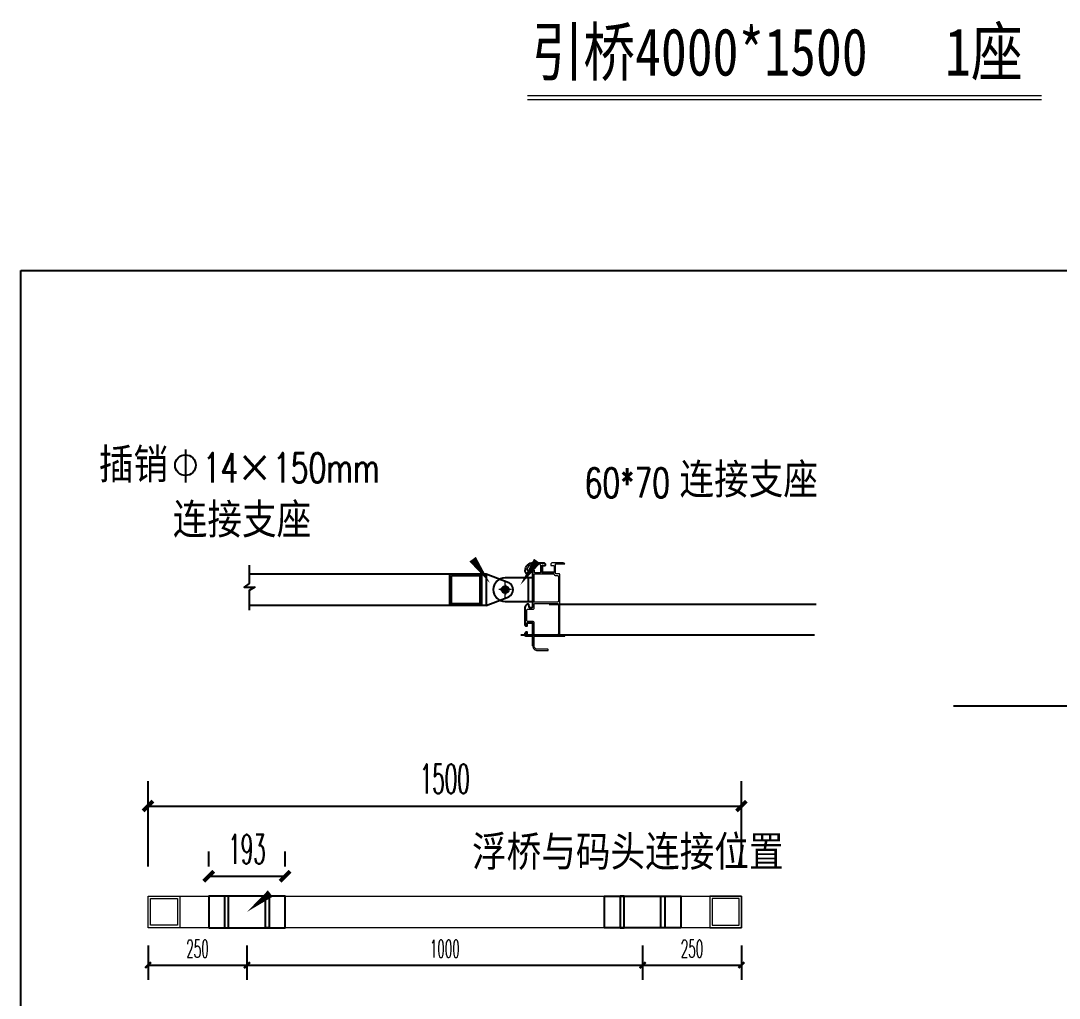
# Model space of a CAD drawing. Header units: millimetres. Extents: x 482615 to 507043, y 486319 to 505296.
# Drawn here: x 502672 to 505297, y 498008 to 500480 of the extents above; entities that cross this region are included whole.
import ezdxf

# ---------------------------------------------------------------- set-up
doc = ezdxf.new("R2010")
doc.units = ezdxf.units.MM
doc.header["$LTSCALE"] = 1000
doc.linetypes.add('CENTER2', pattern=[28.575, 19.05, -3.175, 3.175, -3.175])
doc.layers.add('0 [HR] Dim', color=6, linetype='Continuous', lineweight=13)
for name, color, linetype in [('DIM_SYMB', 3, 'Continuous'), ('PUB_DIM', 3, 'Continuous'), ('PUB_TEXT', 7, 'Continuous'), ('W-ALUMINUM_FRAME铝架', 30, 'Continuous'), ('W-STEEL_KEEL钢龙骨', 5, 'Continuous'), ('铝横梁', 220, 'Continuous')]:
    doc.layers.add(name, color=color, linetype=linetype)
doc.styles.add('-宋体', font='', dxfattribs={"width": 0.8})
doc.styles.add('_TCH_DIM', font='SIMPLEX.shx', dxfattribs={"bigfont": 'hztxt.shx'})
doc.styles.add('_TCH_DIM_T3', font='SIMPLEX.shx', dxfattribs={"width": 0.494118, "bigfont": 'GBCBIG.shx'})
doc.styles.get('-宋体').set_extended_font_data('SimSun')
doc.dimstyles.new('_TCH_ARCH&&15', dxfattribs={"dimtxt": 44.625, "dimasz": 15, "dimexe": 37.5, "dimexo": 45, "dimgap": 18.9375, "dimtad": 1, "dimdec": 0, "dimzin": 0, "dimdsep": 46, "dimtxsty": '_TCH_DIM_T3', "dimblk": 'ARCHTICK', "dimcen": 0.09, "dimclrt": 7, "dimazin": 2, "dimtfac": 1, "dimtdec": 0, "dimtix": 1, "dimtmove": 2, "dimatfit": 3, "dimfxl": 0, "dimtolj": 1, "dimtzin": 0, "dimarcsym": 0})
doc.dimstyles.new('_TCH_ARCH&&25', dxfattribs={"dimtxt": 74.375, "dimasz": 25, "dimexe": 62.5, "dimexo": 75, "dimgap": 31.5625, "dimtad": 1, "dimdec": 0, "dimzin": 0, "dimdsep": 46, "dimtxsty": '_TCH_DIM_T3', "dimblk": 'ARCHTICK', "dimcen": 0.09, "dimclrt": 7, "dimazin": 2, "dimtfac": 1, "dimtdec": 0, "dimtix": 1, "dimtmove": 2, "dimatfit": 3, "dimfxl": 0, "dimtolj": 1, "dimtzin": 0, "dimarcsym": 0})

# ---------------------------------------------------------------- blocks, each defined once
blk = doc.blocks.new('连接')
at = {"layer": 'W-STEEL_KEEL钢龙骨'}
blk.add_lwpolyline([(503898.8, 498604.5), (503898.8, 498534.5), (503958.8, 498534.5), (503958.8, 498604.5)], dxfattribs=at)
blk.add_circle((503928.8, 498604.5), 5, dxfattribs=at)
blk.add_arc((503928.8, 498604.5), 30, 0, 180, dxfattribs=at)
blk = doc.blocks.new('滚轮支架 -left')
for p, q in [((-50, 10), (-22.4, 81)), ((50, 10), (22.4, 81))]:
    blk.add_line(p, q)
at = {"color": 3, "linetype": 'CENTER2'}
for p, q in [((-15, 70), (15, 70)), ((0, 85), (0, 55))]:
    blk.add_line(p, q, dxfattribs=at)
blk.add_lwpolyline([(-50, 10), (50, 10), (50, -5), (-50, -5)], close=True)
blk.add_circle((0, 70), 11)
blk.add_arc((0, 70), 25, 26.1956, 153.8044)
blk = doc.blocks.new('asasd')
at = {"layer": '0 [HR] Dim', "color": 3, "linetype": 'CENTER2'}
for p, q in [((502165.4, 500785.1), (502165.4, 500841.1)), ((502165.4, 500785.1), (502165.4, 500841.1)), ((502185.4, 500813.1), (502145.4, 500813.1)), ((502185.4, 500813.1), (502145.4, 500813.1))]:
    blk.add_line(p, q, dxfattribs=at)
at = {"rotation": 270}
blk.add_blockref('滚轮支架 -left', (502095.4, 500813.1), dxfattribs=at)
blk.add_blockref('滚轮支架 -left', (502095.4, 500813.1), dxfattribs=at)
blk = doc.blocks.new('_ArchTick')
at = {"color": 0, "linetype": 'ByBlock', "const_width": 0.4}
blk.add_lwpolyline([(-0.5, -0.5), (0.5, 0.5)], dxfattribs=at)
blk = doc.blocks.new('*D119')
at = {"layer": 'Defpoints', "color": 0, "transparency": 16777216}
for p in [(502993.7, 498186.7), (503243.7, 498186.7), (503243.7, 498092.1)]:
    blk.add_point(p, dxfattribs=at)
at = {"layer": 'PUB_DIM', "color": 0, "lineweight": -2, "transparency": 16777216}
for p, q in [((502993.7, 498141.7), (502993.7, 498054.6)), ((503243.7, 498141.7), (503243.7, 498054.6)), ((502993.7, 498092.1), (503243.7, 498092.1))]:
    blk.add_line(p, q, dxfattribs=at)
at = {"layer": 'PUB_DIM', "color": 0, "lineweight": -2, "transparency": 16777216, "xscale": 15, "yscale": 15, "zscale": 15, "rotation": 180}
blk.add_blockref('_ArchTick', (502993.7, 498092.1), dxfattribs=at)
at = {"layer": 'PUB_DIM', "color": 0, "lineweight": -2, "transparency": 16777216, "xscale": 15, "yscale": 15, "zscale": 15}
blk.add_blockref('_ArchTick', (503243.7, 498092.1), dxfattribs=at)
at = {"layer": 'PUB_DIM', "color": 7, "transparency": 16777216, "insert": (503118.7, 498133.4), "char_height": 44.62, "attachment_point": 5, "style": '_TCH_DIM_T3'}
blk.add_mtext('\\A1;250', dxfattribs=at)
blk = doc.blocks.new('*D120')
at = {"layer": 'Defpoints', "color": 0, "transparency": 16777216}
for p in [(503243.7, 498186.7), (504243.7, 498186.7), (504243.7, 498092.1)]:
    blk.add_point(p, dxfattribs=at)
at = {"layer": 'PUB_DIM', "color": 0, "lineweight": -2, "transparency": 16777216}
for p, q in [((503243.7, 498141.7), (503243.7, 498054.6)), ((504243.7, 498141.7), (504243.7, 498054.6)), ((503243.7, 498092.1), (504243.7, 498092.1))]:
    blk.add_line(p, q, dxfattribs=at)
at = {"layer": 'PUB_DIM', "color": 0, "lineweight": -2, "transparency": 16777216, "xscale": 15, "yscale": 15, "zscale": 15, "rotation": 180}
blk.add_blockref('_ArchTick', (503243.7, 498092.1), dxfattribs=at)
at = {"layer": 'PUB_DIM', "color": 0, "lineweight": -2, "transparency": 16777216, "xscale": 15, "yscale": 15, "zscale": 15}
blk.add_blockref('_ArchTick', (504243.7, 498092.1), dxfattribs=at)
at = {"layer": 'PUB_DIM', "color": 7, "transparency": 16777216, "insert": (503743.7, 498133.4), "char_height": 44.62, "attachment_point": 5, "style": '_TCH_DIM_T3'}
blk.add_mtext('\\A1;1000', dxfattribs=at)
blk = doc.blocks.new('*D121')
at = {"layer": 'Defpoints', "color": 0, "transparency": 16777216}
for p in [(504243.7, 498186.7), (504493.7, 498186.7), (504493.7, 498092.1)]:
    blk.add_point(p, dxfattribs=at)
at = {"layer": 'PUB_DIM', "color": 0, "lineweight": -2, "transparency": 16777216}
for p, q in [((504243.7, 498141.7), (504243.7, 498054.6)), ((504493.7, 498141.7), (504493.7, 498054.6)), ((504243.7, 498092.1), (504493.7, 498092.1))]:
    blk.add_line(p, q, dxfattribs=at)
at = {"layer": 'PUB_DIM', "color": 0, "lineweight": -2, "transparency": 16777216, "xscale": 15, "yscale": 15, "zscale": 15, "rotation": 180}
blk.add_blockref('_ArchTick', (504243.7, 498092.1), dxfattribs=at)
at = {"layer": 'PUB_DIM', "color": 0, "lineweight": -2, "transparency": 16777216, "xscale": 15, "yscale": 15, "zscale": 15}
blk.add_blockref('_ArchTick', (504493.7, 498092.1), dxfattribs=at)
at = {"layer": 'PUB_DIM', "color": 7, "transparency": 16777216, "insert": (504368.7, 498133.4), "char_height": 44.62, "attachment_point": 5, "style": '_TCH_DIM_T3'}
blk.add_mtext('\\A1;250', dxfattribs=at)
blk = doc.blocks.new('*D133')
at = {"layer": 'Defpoints', "color": 0, "transparency": 16777216}
for p in [(504493.7, 498494.3), (502993.7, 498266.7), (504493.7, 498266.7)]:
    blk.add_point(p, dxfattribs=at)
at = {"layer": 'PUB_DIM', "color": 0, "lineweight": -2, "transparency": 16777216}
for p, q in [((502993.7, 498341.7), (502993.7, 498556.8)), ((504493.7, 498341.7), (504493.7, 498556.8)), ((502993.7, 498494.3), (504493.7, 498494.3))]:
    blk.add_line(p, q, dxfattribs=at)
at = {"layer": 'PUB_DIM', "color": 0, "lineweight": -2, "transparency": 16777216, "xscale": 25, "yscale": 25, "zscale": 25, "rotation": 180}
blk.add_blockref('_ArchTick', (502993.7, 498494.3), dxfattribs=at)
at = {"layer": 'PUB_DIM', "color": 0, "lineweight": -2, "transparency": 16777216, "xscale": 25, "yscale": 25, "zscale": 25}
blk.add_blockref('_ArchTick', (504493.7, 498494.3), dxfattribs=at)
at = {"layer": 'PUB_DIM', "color": 7, "transparency": 16777216, "insert": (503743.7, 498563.1), "char_height": 74.38, "attachment_point": 5, "style": '_TCH_DIM_T3'}
blk.add_mtext('\\A1;1500', dxfattribs=at)
blk = doc.blocks.new('*D134')
at = {"layer": 'Defpoints', "color": 0, "transparency": 16777216}
for p in [(503340.2, 498316.7), (503147.2, 498266.7), (503340.2, 498266.7)]:
    blk.add_point(p, dxfattribs=at)
at = {"layer": 'PUB_DIM', "color": 0, "lineweight": -2, "transparency": 16777216}
for p, q in [((503147.2, 498341.7), (503147.2, 498379.2)), ((503340.2, 498341.7), (503340.2, 498379.2)), ((503147.2, 498316.7), (503340.2, 498316.7))]:
    blk.add_line(p, q, dxfattribs=at)
at = {"layer": 'PUB_DIM', "color": 0, "lineweight": -2, "transparency": 16777216, "xscale": 25, "yscale": 25, "zscale": 25, "rotation": 180}
blk.add_blockref('_ArchTick', (503147.2, 498316.7), dxfattribs=at)
at = {"layer": 'PUB_DIM', "color": 0, "lineweight": -2, "transparency": 16777216, "xscale": 25, "yscale": 25, "zscale": 25}
blk.add_blockref('_ArchTick', (503340.2, 498316.7), dxfattribs=at)
at = {"layer": 'PUB_DIM', "color": 7, "transparency": 16777216, "insert": (503243.7, 498385.5), "char_height": 74.38, "attachment_point": 5, "style": '_TCH_DIM_T3'}
blk.add_mtext('\\A1;193', dxfattribs=at)

msp = doc.modelspace()

# ---------------------------------------------------------------- linework, layer by layer
at = {"lineweight": 5}
for p, q in [((503952.7, 500291), (505251.9, 500291)), ((503952.7, 500281), (505251.9, 500281))]:
    msp.add_line(p, q, dxfattribs=at)
at = {"color": 3}
for p, q in [((503248.9, 499081.4), (503836.3, 499081.4)), ((503836.3, 499001.4), (503836.3, 499081.4)), ((503836.3, 499081.4), (503836.3, 499001.4)), ((503836.3, 499001.4), (503836.3, 499052.4)), ((503836.3, 499001.4), (503248.9, 499001.4))]:
    msp.add_line(p, q, dxfattribs=at)
at = {"color": 3, "lineweight": 5}
for p, q in [((503756.3, 499001.4), (503756.3, 499081.4)), ((503836.3, 499021.4), (503836.3, 499081.4)), ((503836.3, 499001.4), (503836.3, 499081.4))]:
    msp.add_line(p, q, dxfattribs=at)
at = {"color": 1, "lineweight": -3}
for p, q in [((504007.8, 499004.4), (504682.2, 499004.4)), ((504678.5, 498926.4), (503936.2, 498926.4))]:
    msp.add_line(p, q, dxfattribs=at)
at = {"color": 3}
for points in [[(503756.3, 499081.4), (503836.3, 499081.4), (503836.3, 499001.4), (503756.3, 499001.4)], [(503760.3, 499077.4), (503832.3, 499077.4), (503832.3, 499005.4), (503760.3, 499005.4)]]:
    msp.add_lwpolyline(points, close=True, dxfattribs=at)
at = {"color": 3, "lineweight": 5}
for points in [[(503836.3, 499081.4), (503756.3, 499081.4), (503756.3, 499001.4), (503836.3, 499001.4)], [(503832.3, 499077.4), (503760.3, 499077.4), (503760.3, 499005.4), (503832.3, 499005.4)], [(502993.7, 498266.7), (503073.7, 498266.7), (503073.7, 498186.7), (502993.7, 498186.7)], [(502999.7, 498260.7), (503067.7, 498260.7), (503067.7, 498192.7), (502999.7, 498192.7)], [(504493.7, 498266.7), (504413.7, 498266.7), (504413.7, 498186.7), (504493.7, 498186.7)], [(504487.7, 498260.7), (504419.7, 498260.7), (504419.7, 498192.7), (504487.7, 498192.7)]]:
    msp.add_lwpolyline(points, close=True, dxfattribs=at)
msp.add_lwpolyline([(502993.7, 498266.7), (504493.7, 498266.7), (504493.7, 498186.7), (502993.7, 498186.7)], dxfattribs=at)
for points in [[(503147.2, 498186.7), (503340.2, 498186.7), (503340.2, 498266.7), (503147.2, 498266.7)], [(503187.2, 498186.7), (503197.2, 498186.7), (503197.2, 498266.7), (503187.2, 498266.7)], [(503300.2, 498186.7), (503290.2, 498186.7), (503290.2, 498266.7), (503300.2, 498266.7)], [(504340.2, 498186.7), (504147.2, 498186.7), (504147.2, 498266.7), (504340.2, 498266.7)], [(504187.2, 498186.7), (504197.2, 498186.7), (504197.2, 498266.7), (504187.2, 498266.7)], [(504300.2, 498186.7), (504290.2, 498186.7), (504290.2, 498266.7), (504300.2, 498266.7)]]:
    msp.add_lwpolyline(points, close=True)
at = {"layer": 'DIM_SYMB'}
for points in [[(502752.2, 499281.4, 0, 0, 0), (503696.5, 499281.4, 0, 0, 0), (503858, 499057.7, 0, 20, 0), (503814.1, 499118.5, 0, 0, 0)], [(504698.9, 499247.9, 0, 0, 0), (504071.3, 499247.9, 0, 0, 0), (503934.2, 499052.6, 0, 20, 0), (503977.3, 499114, 0, 0, 0)], [(503786.4, 498376.7, 0, 0, 0), (503434.7, 498376.7, 0, 0, 0), (503243.7, 498226.7, 0, 20, 0), (503302.7, 498273.1, 0, 0, 0)]]:
    msp.add_lwpolyline(points, format="xyseb", dxfattribs=at)
at = {"layer": 'PUB_TEXT', "color": 7}
msp.add_line((503088.1, 499395.6), (503088.1, 499312.5), dxfattribs=at)
msp.add_circle((503088.1, 499356.2), 26.2, dxfattribs=at)
at = {"layer": 'W-ALUMINUM_FRAME铝架', "linetype": 'ByBlock', "ltscale": 0.5}
for p, q in [((503989.8, 499101.6), (503989.8, 499085.6)), ((504018.8, 499084.6), (503990.8, 499084.6))]:
    msp.add_line(p, q, dxfattribs=at)
for points in [[(503966.3, 498899.6), (503966.3, 498921.6, 0.414214), (503964.3, 498923.6), (503949.3, 498923.6, -0.414214), (503947.3, 498925.6), (503947.3, 498929.6, -0.2424), (503949.8, 498935.1), (503951.1, 498935.1, -0.414214), (503951.3, 498934.9), (503951.3, 498928.1, 0.414214), (503952.3, 498927.1), (503965.3, 498927.1, 0.414214), (503966.3, 498928.1), (503966.3, 498956.1, 0.414214), (503965.3, 498957.1), (503952.3, 498957.1, 0.414214), (503951.3, 498956.1), (503951.3, 498949.3, -0.414214), (503951.1, 498949.1), (503949.8, 498949.1, -0.414214), (503947.3, 498951.6), (503947.3, 498962), (503947.3, 498976.3, -0.198912), (503947.3, 498976.4), (503947.6, 498976.7, 0.414214), (503947.6, 498977), (503947.3, 498977.3, -0.198912), (503947.3, 498977.4), (503947.3, 498996.2, -0.313684), (503953.9, 499005.6, -0.403535), (503955, 499004.8), (503956.4, 498997.4, 0.362489), (503957.4, 498996.6), (503964.3, 498996.6, 0.414214), (503966.3, 498998.6), (503966.3, 499041.5, -0.198912), (503966.3, 499041.7), (503966.6, 499042, 0.414214), (503966.6, 499042.2), (503966.3, 499042.5, -0.198912), (503966.3, 499042.7), (503966.3, 499085.6, 0.414214), (503964.3, 499087.6), (503957.4, 499087.6, 0.362489), (503956.4, 499086.8), (503955, 499079.4, -0.362489), (503954.1, 499078.6, -0.326255), (503947.3, 499088), (503947.3, 499089.6, -0.414214), (503967.3, 499109.6), (503972, 499109.6)], [(503969.6, 499109.6), (503972, 499109.6, -0.198912), (503972.1, 499109.5), (503972.4, 499109.1, 0.414214), (503972.7, 499109.1), (503973, 499109.5, -0.198912), (503973.1, 499109.6), (503974, 499109.6, -0.198912), (503974.1, 499109.5), (503974.4, 499109.1, 0.414214), (503974.7, 499109.1), (503975, 499109.5, -0.198912), (503975.1, 499109.6), (503976, 499109.6, -0.198912), (503976.1, 499109.5), (503976.4, 499109.1, 0.414214), (503976.7, 499109.1), (503977, 499109.5, -0.198912), (503977.1, 499109.6), (503978, 499109.6, -0.198912), (503978.1, 499109.5), (503978.4, 499109.1, 0.414214), (503978.7, 499109.1), (503979, 499109.5, -0.198912), (503979.1, 499109.6), (503980, 499109.6, -0.198912), (503980.1, 499109.5), (503980.4, 499109.1, 0.414214), (503980.7, 499109.1), (503981, 499109.5, -0.198912), (503981.1, 499109.6), (503982, 499109.6, -0.198912), (503982.1, 499109.5), (503982.4, 499109.1, 0.414214), (503982.7, 499109.1), (503983, 499109.5, -0.198912), (503983.1, 499109.6), (503984, 499109.6, -0.198912), (503984.1, 499109.5), (503984.4, 499109.1, 0.414214), (503984.7, 499109.1), (503985, 499109.5, -0.198912), (503985.1, 499109.6), (503986, 499109.6, -0.198912), (503986.1, 499109.5), (503986.4, 499109.1, 0.414214), (503986.7, 499109.1), (503987, 499109.5, -0.198912), (503987.1, 499109.6), (503989, 499109.6), (503992.3, 499109.6, -0.2424), (503997.8, 499107.1), (503997.8, 499102.8)], [(503990.8, 499102.6), (503997.6, 499102.6, 0.415615), (503997.8, 499102.8)]]:
    msp.add_lwpolyline(points, format="xyb", dxfattribs=at)
at = {"layer": 'W-ALUMINUM_FRAME铝架', "linetype": 'ByBlock', "lineweight": 20, "ltscale": 0.5}
for points in [[(503986.3, 499102.6, 0.414214), (503983.3, 499105.6), (503967.3, 499105.6), (503967.3, 499105.6, 0.397093), (503951.3, 499090.6), (503951.3, 499090.6), (503969.8, 499090.6), (503969.8, 499086.6, 0.413909), (503971.8, 499084.6), (503984.3, 499084.6, 0.414518), (503986.3, 499086.6)], [(504030.8, 499003.6), (504030.8, 498930.1, -0.414214), (504027.8, 498927.1), (503972.8, 498927.1, -0.414214), (503969.8, 498930.1), (503969.8, 498957.6, 0.414214), (503966.8, 498960.6), (503953.8, 498960.6, -0.414214), (503950.8, 498963.6), (503950.8, 498989.1, -0.414214), (503953.8, 498992.1), (503966.8, 498992.1, 0.414214), (503969.8, 498995.1), (503969.8, 499004.6, -0.414214), (503971.8, 499006.6), (504027.8, 499006.6, -0.414214)]]:
    msp.add_lwpolyline(points, format="xyb", close=True, dxfattribs=at)
at = {"layer": 'W-ALUMINUM_FRAME铝架', "lineweight": 5}
msp.add_lwpolyline([(503966.3, 498899.6, 0.414214), (503978.3, 498887.6), (503995.8, 498887.6), (504004.3, 498887.6, 0.414214), (504005.3, 498888.6), (504005.3, 498889.6, 0.414214), (504004.3, 498890.6), (503978.3, 498890.6, -0.414214), (503969.3, 498899.6), (503969.3, 498921.6, -0.414214), (503971.3, 498923.6), (504046.3, 498923.6, 0.414214), (504047.3, 498924.6), (504047.3, 498925.6, 0.414214), (504046.3, 498926.6), (504034.8, 498926.6, -2.414214), (504034.3, 498927.1), (504034.3, 498976.3, 0.198912), (504034.2, 498976.4), (504033.9, 498976.7, -0.414214), (504033.9, 498977), (504034.2, 498977.3, 0.198912), (504034.3, 498977.4), (504034.3, 499041.5), (504034.3, 499041.5, 0.198912), (504034.2, 499041.7), (504033.9, 499042, -0.414214), (504033.9, 499042.2), (504034.2, 499042.5, 0.198912), (504034.3, 499042.7), (504034.3, 499080.1, 0.414214), (504033.3, 499081.1), (504024.3, 499081.1, -0.414214), (504023.3, 499082.1), (504023.3, 499105.6, -0.414214), (504024.3, 499106.6), (504047.1, 499106.6, 0.414214), (504047.3, 499106.8), (504047.3, 499107.1, 0.165289), (504038.8, 499109.6)], format="xyb", dxfattribs=at)
at = {"layer": 'W-ALUMINUM_FRAME铝架', "linetype": 'ByBlock', "lineweight": 0, "ltscale": 0.5}
msp.add_lwpolyline([(504039.9, 499109.6), (504037.5, 499109.6, 0.198912), (504037.4, 499109.5), (504037.1, 499109.1, -0.414214), (504036.8, 499109.1), (504036.5, 499109.5, 0.198912), (504036.4, 499109.6), (504035.5, 499109.6, 0.198912), (504035.4, 499109.5), (504035.1, 499109.1, -0.414214), (504034.8, 499109.1), (504034.5, 499109.5, 0.198912), (504034.4, 499109.6), (504033.5, 499109.6, 0.198912), (504033.4, 499109.5), (504033.1, 499109.1, -0.414214), (504032.8, 499109.1), (504032.5, 499109.5, 0.198912), (504032.4, 499109.6), (504031.5, 499109.6, 0.198912), (504031.4, 499109.5), (504031.1, 499109.1, -0.414214), (504030.8, 499109.1), (504030.5, 499109.5, 0.198912), (504030.4, 499109.6), (504029.5, 499109.6, 0.198912), (504029.4, 499109.5), (504029.1, 499109.1, -0.414214), (504028.8, 499109.1), (504028.5, 499109.5, 0.198912), (504028.4, 499109.6), (504027.5, 499109.6, 0.198912), (504027.4, 499109.5), (504027.1, 499109.1, -0.414214), (504026.8, 499109.1), (504026.5, 499109.5, 0.198912), (504026.4, 499109.6), (504025.5, 499109.6, 0.198912), (504025.4, 499109.5), (504025.1, 499109.1, -0.414214), (504024.8, 499109.1), (504024.5, 499109.5, 0.198912), (504024.4, 499109.6), (504023.5, 499109.6, 0.198912), (504023.4, 499109.5), (504023.1, 499109.1, -0.414214), (504022.8, 499109.1), (504022.5, 499109.5, 0.198912), (504022.4, 499109.6), (504017.3, 499109.6, 0.2424), (504011.8, 499107.1), (504011.8, 499102.8, 0.414214), (504012, 499102.6), (504018.8, 499102.6, -0.414214), (504019.8, 499101.6), (504019.8, 499085.6)], format="xyb", dxfattribs=at)
at = {"layer": 'W-ALUMINUM_FRAME铝架', "lineweight": 5}
msp.add_lwpolyline([(504019.8, 499080, 0.356394), (504022.8, 499077.6), (504027.8, 499077.6, -0.414214), (504030.8, 499074.6), (504030.8, 499012.6, -0.414214), (504027.8, 499009.6), (503971.8, 499009.6, -0.414214), (503969.8, 499011.6), (503969.8, 499078.6, -0.414214), (503972.8, 499081.6), (504017.9, 499081.6, -0.356394)], format="xyb", close=True, dxfattribs=at)
at = {"layer": 'W-ALUMINUM_FRAME铝架', "linetype": 'ByBlock', "ltscale": 0.5}
for centre, start, end in [((503990.8, 499101.6), 90, 180), ((503990.8, 499085.6), 180, 270), ((504018.8, 499085.6), 270, 0)]:
    msp.add_arc(centre, 1, start, end, dxfattribs=at)
at = {"layer": 'W-STEEL_KEEL钢龙骨'}
msp.add_lwpolyline([(502671.9, 499848.2), (507042.5, 499848.2), (507042.5, 497188.2), (502671.9, 497188.2)], close=True, dxfattribs=at)
for points in [[(503248.9, 499103.2), (503248.9, 499056.6), (503237, 499047.5), (503263.8, 499047.5), (503248.9, 499039.2), (503248.9, 498989.7)], [(503954.5, 499071.5), (503954.5, 499011.5)], [(503966.5, 499071.5), (503966.5, 499011.5)]]:
    msp.add_lwpolyline(points, dxfattribs=at)
at = {"layer": '铝横梁'}
msp.add_line((505029.8, 498748), (506319.3, 498748), dxfattribs=at)

# ---------------------------------------------------------------- block references
at = {"layer": 'W-STEEL_KEEL钢龙骨', "xscale": 0.8018140090120238, "yscale": 0.8018140090120238, "zscale": 0.8018140090120238}
msp.add_blockref('asasd', (101253.2, 97482.6), dxfattribs=at)
at = {"layer": 'W-STEEL_KEEL钢龙骨', "rotation": 90}
msp.add_blockref('连接', (1002500.9, -4887.3), dxfattribs=at)

# ---------------------------------------------------------------- texts
at = {"lineweight": 5, "insert": (503962.9, 500461.3), "char_height": 120, "attachment_point": 1, "style": '-宋体'}
msp.add_mtext_dynamic_manual_height_columns('引桥4000*1500   1座', width=1964.715, gutter_width=25, heights=[0], dxfattribs=at)
at = {"layer": 'PUB_TEXT', "color": 7, "style": '_TCH_DIM'}
for s, p in [('插销', (502869.3, 499312.5)), ('×', (503221.8, 499312.5)), ('连接支座', (504337, 499274.2)), ('连接支座', (503056.2, 499173.1)), ('浮桥与码头连接位置', (503812.6, 498333))]:
    msp.add_text(s, height=87.5, dxfattribs=at).set_placement(p)
at = {"layer": 'PUB_TEXT', "color": 7, "style": '_TCH_DIM', "width": 0.705882}
for s, p in [('14', (503131.8, 499312.5)), ('150mm', (503309.3, 499312.5)), ('60*70', (504097, 499274.2))]:
    msp.add_text(s, height=74.38, dxfattribs=at).set_placement(p)

# ---------------------------------------------------------------- dimensions: what is measured, and where the dimension line sits
at = {"layer": 'PUB_DIM'}
for p1, p2, distance, dimstyle, picture, middle in [((502993.7, 498266.7), (504493.7, 498266.7), 227.6, '_TCH_ARCH&&25', '*D133', (503743.7, 498563.1)), ((503147.2, 498266.7), (503340.2, 498266.7), 50, '_TCH_ARCH&&25', '*D134', (503243.7, 498385.5)), ((502993.7, 498186.7), (503243.7, 498186.7), -94.6, '_TCH_ARCH&&15', '*D119', (503118.7, 498133.4)), ((503243.7, 498186.7), (504243.7, 498186.7), -94.6, '_TCH_ARCH&&15', '*D120', (503743.7, 498133.4)), ((504243.7, 498186.7), (504493.7, 498186.7), -94.6, '_TCH_ARCH&&15', '*D121', (504368.7, 498133.4))]:
    dim = msp.add_aligned_dim(p1=p1, p2=p2, distance=distance, dimstyle=dimstyle, dxfattribs=at)
    dim.commit()
    dim.dimension.update_dxf_attribs({"geometry": picture, "text_midpoint": middle})

doc.saveas('drawing.dxf')
